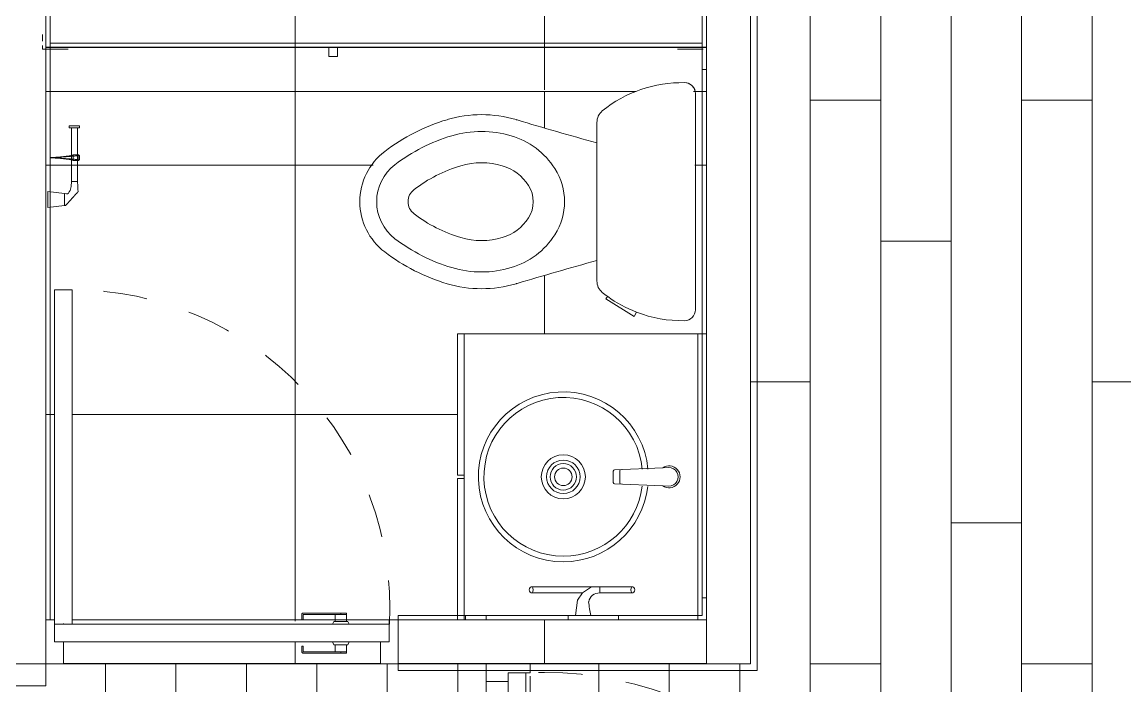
# Model space of a CAD drawing. Header units: metres. Extents: x 3856 to 4207, y -1118 to -691.
# Drawn here: x 3991.303 to 3993.807, y -986.877 to -985.369 of the extents above; entities that cross this region are included whole.
import ezdxf

# ---------------------------------------------------------------- set-up
doc = ezdxf.new("R2010")
doc.units = ezdxf.units.M
doc.linetypes.add('Derribado', pattern=[0.0048, 0.0032, -0.0016])
for name, color, linetype, lineweight in [('Casework', 7, 'Continuous', 9), ('Detail Items', 7, 'Continuous', 9), ('Doors', 7, 'Continuous', 9), ('Floors', 7, 'Continuous', 9), ('Furniture', 7, 'Continuous', 9), ('Generic Models', 7, 'Continuous', 9), ('Linea de proyección', 7, 'Derribado', 9), ('Panel', 7, 'Continuous', 9), ('Plumbing Fixtures', 7, 'Continuous', 9), ('Surface Pattern', 7, 'Continuous', 9), ('Walls', 7, 'Continuous', 9)]:
    doc.layers.add(name, color=color, linetype=linetype, lineweight=lineweight)
doc.layers.add('ROA-E00-URB-A101-MASTER_PLAN cambio estaciomientos_dwg', color=7, linetype='Continuous', lineweight=9, true_color=0x767676)

# ---------------------------------------------------------------- blocks, each defined once
blk = doc.blocks.new('Espejo Dilatado - Espejo Dilatado 0_80_1_20-5483453-IMPLANTACIÓN - KIT COMERCIAL')
at = {"layer": 'Furniture'}
for p, q in [((3992.8568, -985.4773), (3992.8468, -985.4773)), ((3992.8468, -985.4773), (3992.8468, -986.6773)), ((3992.8468, -986.6773), (3992.8468, -985.4773)), ((3992.8468, -985.4773), (3992.8568, -985.4773)), ((3992.8568, -986.6773), (3992.8568, -985.4773)), ((3992.8568, -985.4773), (3992.8568, -986.6773)), ((3992.8468, -986.6773), (3992.8568, -986.6773)), ((3992.8568, -986.6773), (3992.8468, -986.6773))]:
    blk.add_line(p, q, dxfattribs=at)
blk = doc.blocks.new('Toilet-Pressure_Lite_1_0-Kohler-Highline-3519-TR - SANITARIO ACUACER PLUS REDONDO BLANCO REF_ 320381001 CORONA O SIMILAR-5488958-IMPLANTACIÓN - KIT COMERCIAL')
at = {"layer": 'Plumbing Fixtures', "color": 254, "true_color": 0xd4d4d4}
for p, q in [((-0.2605, 0.1644), (-0.2208, 0.2286)), ((-0.2208, 0.2286), (-0.215, 0.225)), ((-0.1802, 0.2486), (-0.1335, 0.2486)), ((-0.1335, 0.2486), (0.1335, 0.2486)), ((0.1335, 0.2486), (0.1802, 0.2486)), ((-0.2511, 0.1586), (-0.2605, 0.1644)), ((0.2454, 0.0249), (-0.2454, 0.0249))]:
    blk.add_line(p, q, dxfattribs=at)
for centre, radius, start, end in [((0, 0.6428), 0.144, 37.4753, 142.5247), ((0.232, 0.4649), 0.4363, 142.5247, 163.4753), ((0, 0.6428), 0.1059, 37.4753, 142.5247), ((-0.232, 0.4649), 0.4363, 16.5247, 37.4753), ((0.232, 0.4649), 0.3982, 142.5247, 163.4753), ((-0.232, 0.4649), 0.3982, 16.5247, 37.4753), ((0, 0.6428), 0.0347, 37.4753, 142.5247), ((0.232, 0.4649), 0.327, 142.5247, 163.4753), ((-0.232, 0.4649), 0.327, 16.5247, 37.4753), ((0.0777, 0.5107), 0.2754, 163.4753, 196.5247), ((0.0777, 0.5107), 0.2373, 163.4753, 196.5247), ((-0.0777, 0.5107), 0.2373, 343.4753, 16.5247), ((-0.0777, 0.5107), 0.2754, 343.4753, 16.5247), ((0.0777, 0.5107), 0.1661, 163.4753, 196.5247), ((-0.0777, 0.5107), 0.1661, 343.4753, 16.5247), ((0.0203, 0.4937), 0.1062, 196.5247, 237.4753), ((-0.0203, 0.4937), 0.1062, 302.5247, 343.4753), ((0.0203, 0.4937), 0.2155, 196.5247, 197.1681), ((-11.2241, -2.8397), 11.5125, 15.56063, 16.50017), ((0.0203, 0.4937), 0.1774, 196.5247, 237.4753), ((-0.0203, 0.4937), 0.1774, 302.5247, 343.4753), ((11.2241, -2.8397), 11.5125, 163.49983, 164.43937), ((-0.0203, 0.4937), 0.2155, 342.8319, 343.4753), ((0, 0.4619), 0.0685, 237.4753, 302.5247), ((0, 0.4619), 0.1397, 237.4753, 302.5247), ((0.0187, 0.0547), 0.2891, 141.0402, 143.9286), ((-0.1808, 0.216), 0.0326, 88.968, 141.0402), ((0.1808, 0.216), 0.0326, 38.9598, 91.032), ((-0.0187, 0.0547), 0.2891, 359.041, 38.9598), ((0.0187, 0.0547), 0.2891, 143.9286, 158.9434), ((0.0187, 0.0547), 0.2891, 158.9434, 180.959), ((-0.2454, 0.0499), 0.025, 180.0099, 270), ((0.2454, 0.0499), 0.025, 270, 359.9901)]:
    blk.add_arc(centre, radius, start, end, dxfattribs=at)
blk = doc.blocks.new('COUR-PUERTA-SIMPLE - P-04 90 cm x 2_10 cm-12032426-IMPLANTACIÓN - KIT COMERCIAL')
at = {"layer": 'Detail Items'}
for p, q in [((0.43, 0.9), (0.39, 0.9)), ((0.39, 0.9), (0.39, 0.04)), ((0.39, 0.9), (0.43, 0.9)), ((0.39, 0.04), (0.39, 0.9)), ((0.43, 0.04), (0.43, 0.9)), ((0.43, 0.9), (0.43, 0.04)), ((0.39, 0.04), (0.43, 0.04)), ((0.43, 0.04), (0.39, 0.04)), ((0.41, 0.04), (0.41, 0.0415))]:
    blk.add_line(p, q, dxfattribs=at)
at = {"layer": 'Doors'}
for p, q in [((-0.3327, 0.0654), (-0.3327, 0.0622)), ((-0.32, 0.0654), (-0.3327, 0.0654)), ((-0.3327, 0.0622), (-0.32, 0.0622)), ((-0.3327, 0.0622), (-0.3327, 0.0464)), ((-0.3073, 0.0622), (-0.3327, 0.0622)), ((-0.3073, 0.0622), (-0.3327, 0.0622)), ((-0.32, 0.0654), (-0.2342, 0.0654)), ((-0.2342, 0.0654), (-0.32, 0.0654)), ((-0.32, 0.0654), (-0.32, 0.0622)), ((-0.32, 0.0622), (-0.32, 0.0654)), ((-0.32, 0.0622), (-0.2342, 0.0622)), ((-0.2342, 0.0622), (-0.32, 0.0622)), ((-0.3073, 0.0464), (-0.3073, 0.0622)), ((-0.2342, 0.0622), (-0.2342, 0.0499)), ((-0.2342, 0.0499), (-0.2342, 0.0622)), ((-0.2311, 0.0499), (-0.2311, 0.0623)), ((-0.2311, 0.0623), (-0.2311, 0.0499)), ((-0.43, 0.05), (-0.45, 0.05)), ((-0.45, 0.05), (-0.45, -0.05)), ((-0.43, 0), (-0.43, 0.05)), ((-0.3357, 0.0464), (-0.339, 0.04)), ((-0.3043, 0.0464), (-0.3357, 0.0464)), ((-0.3043, 0.0464), (-0.3357, 0.0464)), ((-0.3327, 0.0464), (-0.3073, 0.0464)), ((-0.3327, 0.0464), (-0.3073, 0.0464)), ((-0.3009, 0.04), (-0.3043, 0.0464)), ((-0.2342, 0.0499), (-0.2311, 0.0499)), ((-0.2311, 0.0499), (-0.2342, 0.0499)), ((0.45, 0.05), (0.43, 0.05)), ((0.43, 0.04), (0.43, 0)), ((0.45, -0.05), (0.45, 0.05)), ((-0.339, 0), (-0.3357, -0.0064)), ((-0.3043, -0.0064), (-0.3009, 0)), ((0.43, 0), (0.41, 0)), ((0.41, 0), (0.41, -0.05)), ((-0.41, 0), (-0.43, 0)), ((-0.41, -0.05), (-0.41, 0)), ((-0.3357, -0.0064), (-0.3043, -0.0064)), ((-0.3357, -0.0064), (-0.3043, -0.0064)), ((-0.3327, -0.0064), (-0.3327, -0.0222)), ((-0.3073, -0.0064), (-0.3327, -0.0064)), ((-0.3073, -0.0064), (-0.3327, -0.0064)), ((-0.3327, -0.0222), (-0.3327, -0.0254)), ((-0.32, -0.0222), (-0.3327, -0.0222)), ((-0.3327, -0.0222), (-0.3073, -0.0222)), ((-0.3327, -0.0222), (-0.3073, -0.0222)), ((-0.32, -0.0222), (-0.2342, -0.0222)), ((-0.2342, -0.0222), (-0.32, -0.0222)), ((-0.32, -0.0254), (-0.32, -0.0222)), ((-0.32, -0.0222), (-0.32, -0.0254)), ((-0.3073, -0.0222), (-0.3073, -0.0064)), ((-0.2342, -0.0222), (-0.2342, -0.0099)), ((-0.2342, -0.0099), (-0.2342, -0.0222)), ((-0.2342, -0.0099), (-0.2311, -0.0099)), ((-0.2311, -0.0099), (-0.2342, -0.0099)), ((-0.2311, -0.0099), (-0.2311, -0.0223)), ((-0.2311, -0.0223), (-0.2311, -0.0099)), ((-0.45, -0.05), (-0.41, -0.05)), ((-0.3327, -0.0254), (-0.32, -0.0254)), ((-0.32, -0.0254), (-0.2342, -0.0254)), ((-0.2342, -0.0254), (-0.32, -0.0254)), ((0.41, -0.05), (0.45, -0.05))]:
    blk.add_line(p, q, dxfattribs=at)
at = {"layer": 'Doors', "flags": 128}
for points in [[(-0.2342, 0.0654), (-0.2335, 0.0653), (-0.2329, 0.0651), (-0.2323, 0.0647), (-0.2318, 0.0642), (-0.2314, 0.0636), (-0.2312, 0.063), (-0.2311, 0.0623)], [(-0.2311, 0.0623), (-0.2312, 0.063), (-0.2314, 0.0636), (-0.2318, 0.0642), (-0.2323, 0.0647), (-0.2329, 0.0651), (-0.2335, 0.0653), (-0.2342, 0.0654)], [(-0.2342, -0.0254), (-0.2335, -0.0253), (-0.2329, -0.0251), (-0.2323, -0.0247), (-0.2318, -0.0242), (-0.2314, -0.0236), (-0.2312, -0.023), (-0.2311, -0.0223)], [(-0.2311, -0.0223), (-0.2312, -0.023), (-0.2314, -0.0236), (-0.2318, -0.0242), (-0.2323, -0.0247), (-0.2329, -0.0251), (-0.2335, -0.0253), (-0.2342, -0.0254)]]:
    blk.add_lwpolyline(points, dxfattribs=at)
at = {"layer": 'Linea de proyección'}
blk.add_arc((0.39, 0.0791), 0.8209, 90, 182.7279, dxfattribs=at)
at = {"layer": 'Panel'}
for p, q in [((0.39, 0.04), (-0.43, 0.04)), ((-0.43, 0.04), (-0.43, 0)), ((0.43, 0), (0.43, 0.04)), ((-0.43, 0), (0.43, 0))]:
    blk.add_line(p, q, dxfattribs=at)
blk = doc.blocks.new('COUR-PUERTA-SIMPLE - P-05 _ 80 cm x 210 cm-12032425-IMPLANTACIÓN - KIT COMERCIAL')
at = {"layer": 'Detail Items'}
for p, q in [((0.34, -0.04), (0.38, -0.04)), ((0.34, -0.8), (0.34, -0.04)), ((0.34, -0.04), (0.34, -0.8)), ((0.38, -0.04), (0.34, -0.04)), ((0.36, -0.04), (0.36, -0.0415)), ((0.38, -0.04), (0.38, -0.8)), ((0.38, -0.8), (0.38, -0.04)), ((0.38, -0.8), (0.34, -0.8)), ((0.34, -0.8), (0.38, -0.8))]:
    blk.add_line(p, q, dxfattribs=at)
at = {"layer": 'Doors'}
for p, q in [((-0.4, 0.05), (-0.36, 0.05)), ((-0.4, -0.05), (-0.4, 0.05)), ((-0.36, 0.05), (-0.36, 0)), ((-0.2827, 0.0254), (-0.2827, 0.0222)), ((-0.27, 0.0254), (-0.2827, 0.0254)), ((-0.27, 0.0254), (-0.1842, 0.0254)), ((-0.1842, 0.0254), (-0.27, 0.0254)), ((-0.27, 0.0254), (-0.27, 0.0222)), ((-0.27, 0.0222), (-0.27, 0.0254)), ((0.36, 0.05), (0.4, 0.05)), ((0.36, 0), (0.36, 0.05)), ((0.4, 0.05), (0.4, -0.05)), ((-0.38, 0), (-0.38, -0.05)), ((-0.36, 0), (-0.38, 0)), ((-0.2857, 0.0063), (-0.2891, 0)), ((-0.2543, 0.0063), (-0.2857, 0.0063)), ((-0.2543, 0.0063), (-0.2857, 0.0063)), ((-0.2827, 0.0222), (-0.27, 0.0222)), ((-0.2827, 0.0222), (-0.2827, 0.0063)), ((-0.2573, 0.0222), (-0.2827, 0.0222)), ((-0.2573, 0.0222), (-0.2827, 0.0222)), ((-0.2827, 0.0063), (-0.2573, 0.0063)), ((-0.2827, 0.0063), (-0.2573, 0.0063)), ((-0.27, 0.0222), (-0.1842, 0.0222)), ((-0.1842, 0.0222), (-0.27, 0.0222)), ((-0.2573, 0.0063), (-0.2573, 0.0222)), ((-0.251, 0), (-0.2543, 0.0063)), ((-0.1842, 0.0222), (-0.1842, 0.0099)), ((-0.1842, 0.0099), (-0.1842, 0.0222)), ((-0.1842, 0.0099), (-0.1811, 0.0099)), ((-0.1811, 0.0099), (-0.1842, 0.0099)), ((-0.1811, 0.0099), (-0.1811, 0.0223)), ((-0.1811, 0.0223), (-0.1811, 0.0099)), ((0.38, 0), (0.36, 0)), ((0.38, -0.04), (0.38, 0)), ((-0.38, -0.05), (-0.4, -0.05)), ((-0.2891, -0.04), (-0.2857, -0.0464)), ((-0.2857, -0.0464), (-0.2543, -0.0464)), ((-0.2857, -0.0464), (-0.2543, -0.0464)), ((-0.2827, -0.0464), (-0.2827, -0.0622)), ((-0.2573, -0.0464), (-0.2827, -0.0464)), ((-0.2573, -0.0464), (-0.2827, -0.0464)), ((-0.2573, -0.0622), (-0.2573, -0.0464)), ((-0.2543, -0.0464), (-0.251, -0.04)), ((-0.1842, -0.0622), (-0.1842, -0.0499)), ((-0.1842, -0.0499), (-0.1842, -0.0622)), ((-0.1842, -0.0499), (-0.1811, -0.0499)), ((-0.1811, -0.0499), (-0.1842, -0.0499)), ((-0.1811, -0.0499), (-0.1811, -0.0623)), ((-0.1811, -0.0623), (-0.1811, -0.0499)), ((0.4, -0.05), (0.38, -0.05)), ((-0.2827, -0.0622), (-0.2827, -0.0654)), ((-0.27, -0.0622), (-0.2827, -0.0622)), ((-0.2827, -0.0622), (-0.2573, -0.0622)), ((-0.2827, -0.0622), (-0.2573, -0.0622)), ((-0.2827, -0.0654), (-0.27, -0.0654)), ((-0.27, -0.0622), (-0.1842, -0.0622)), ((-0.1842, -0.0622), (-0.27, -0.0622)), ((-0.27, -0.0654), (-0.27, -0.0622)), ((-0.27, -0.0622), (-0.27, -0.0654)), ((-0.27, -0.0654), (-0.1842, -0.0654)), ((-0.1842, -0.0654), (-0.27, -0.0654))]:
    blk.add_line(p, q, dxfattribs=at)
at = {"layer": 'Doors', "flags": 128}
for points in [[(-0.1842, 0.0254), (-0.1835, 0.0253), (-0.1829, 0.0251), (-0.1823, 0.0247), (-0.1818, 0.0242), (-0.1814, 0.0236), (-0.1812, 0.023), (-0.1811, 0.0223)], [(-0.1811, 0.0223), (-0.1812, 0.023), (-0.1814, 0.0236), (-0.1818, 0.0242), (-0.1823, 0.0247), (-0.1829, 0.0251), (-0.1835, 0.0253), (-0.1842, 0.0254)], [(-0.1842, -0.0654), (-0.1835, -0.0653), (-0.1829, -0.0651), (-0.1823, -0.0647), (-0.1818, -0.0642), (-0.1814, -0.0636), (-0.1812, -0.063), (-0.1811, -0.0623)], [(-0.1811, -0.0623), (-0.1812, -0.063), (-0.1814, -0.0636), (-0.1818, -0.0642), (-0.1823, -0.0647), (-0.1829, -0.0651), (-0.1835, -0.0653), (-0.1842, -0.0654)]]:
    blk.add_lwpolyline(points, dxfattribs=at)
at = {"layer": 'Linea de proyección'}
blk.add_arc((0.34, -0.0789), 0.7211, 176.9037, 270, dxfattribs=at)
at = {"layer": 'Panel'}
for p, q in [((-0.38, -0.04), (-0.38, 0)), ((-0.38, 0), (0.38, 0)), ((0.38, 0), (0.38, -0.04)), ((0.34, -0.04), (-0.38, -0.04))]:
    blk.add_line(p, q, dxfattribs=at)
blk = doc.blocks.new('Lavm_Vessel_ManantialDuo_34_5x34_5x13_5_Corona - Lavm_Vessel_ManantialDuo_34_5x34_5x13_5_Corona-V226-IMPLANTACIÓN - KIT COMERCIAL')
at = {"layer": 'Detail Items', "color": 253, "true_color": 0xaaaaaa}
for radius in [0.05, 0.03, 0.02]:
    blk.add_circle((0, 0), radius, dxfattribs=at)
for radius, start, end in [(0.193, 95.2333, 360), (0.1802, 95.4936, 360), (0.1802, 360, 83.2774), (0.193, 360, 83.533)]:
    blk.add_arc((0, 0), radius, start, end, dxfattribs=at)
blk = doc.blocks.new('NN1020001_Lvm Monocontrol Inna Alta _1_ - Mate Black-9989823-IMPLANTACIÓN - KIT COMERCIAL')
at = {"layer": 'Detail Items', "color": 253, "true_color": 0xaaaaaa}
for p, q in [((-0.0204, -0.0144), (-0.021, -0.0008)), ((-0.0204, -0.0144), (-0.0161, -0.1236)), ((0.0161, -0.1236), (0.0204, -0.0144)), ((0.0204, -0.0144), (0.021, -0.0008)), ((-0.0137, -0.1114), (0.0137, -0.1114)), ((-0.0131, -0.1265), (0.0131, -0.1265))]:
    blk.add_line(p, q, dxfattribs=at)
for centre, radius, start, end in [((0, 0), 0.025, 324.8692, 215.1308), ((0, 0), 0.021, 357.7291, 182.2709), ((-0.0137, -0.1084), 0.003, 182.2709, 270), ((-0.0131, -0.1235), 0.003, 182.2709, 270), ((0.0131, -0.1235), 0.003, 270, 357.7291), ((0.0137, -0.1084), 0.003, 270, 357.7291)]:
    blk.add_arc(centre, radius, start, end, dxfattribs=at)
blk = doc.blocks.new('KR6155551-Portarollos-Koral-mate-black - Mate black-10610215-IMPLANTACIÓN - KIT COMERCIAL')
at = {"layer": 'Furniture'}
for p, q in [((-0.0375, 0.0719), (-0.0421, 0.0719)), ((-0.0421, 0.0719), (-0.0421, 0.0601)), ((-0.0421, 0.0601), (-0.0421, 0.0484)), ((-0.0375, 0.0601), (-0.0375, 0.0719)), ((0.0844, 0.0668), (-0.0375, 0.0668)), ((-0.0375, 0.0668), (-0.0375, 0.0534)), ((-0.0375, 0.0668), (-0.0375, 0.0534)), ((-0.0375, 0.0484), (-0.0375, 0.0601)), ((-0.0375, 0.0534), (0.0844, 0.0534)), ((0.0844, 0.0534), (0.0844, 0.0668)), ((0.0844, 0.0534), (0.0844, 0.0668)), ((-0.0421, 0.0484), (-0.0375, 0.0484)), ((0.1115, 0.0379), (0.107, 0.0001)), ((0.1385, 0.0379), (0.1115, 0.0379)), ((0.1385, 0.0379), (0.1115, 0.0379)), ((0.143, 0.0001), (0.1385, 0.0379)), ((0.107, 0.0001), (0.143, 0.0001)), ((0.107, 0.0001), (0.143, 0.0001))]:
    blk.add_line(p, q, dxfattribs=at)
at = {"layer": 'Furniture', "flags": 128}
for points in [[(0.0844, 0.0668), (0.0951, 0.0676), (0.1019, 0.0682), (0.1073, 0.0684)], [(0.1073, 0.0684), (0.1019, 0.0682), (0.0951, 0.0676), (0.0844, 0.0668)], [(0.0844, 0.0668), (0.0844, 0.0666), (0.0844, 0.0659), (0.0844, 0.0649), (0.0844, 0.0635), (0.0844, 0.0619), (0.0844, 0.0601), (0.0844, 0.0584), (0.0844, 0.0568), (0.0844, 0.0554), (0.0844, 0.0543), (0.0844, 0.0537), (0.0844, 0.0534)], [(0.0844, 0.0534), (0.0844, 0.0537), (0.0844, 0.0543), (0.0844, 0.0554), (0.0844, 0.0568), (0.0844, 0.0584), (0.0844, 0.0601), (0.0844, 0.0619), (0.0844, 0.0635), (0.0844, 0.0649), (0.0844, 0.0659), (0.0844, 0.0666), (0.0844, 0.0668)], [(0.1116, 0.0379), (0.112, 0.0425), (0.1118, 0.0444), (0.1105, 0.0465), (0.1075, 0.0486), (0.1048, 0.0503), (0.1017, 0.0515), (0.0955, 0.0525), (0.0844, 0.0534)], [(0.0844, 0.0534), (0.0955, 0.0525), (0.1017, 0.0515), (0.1048, 0.0503), (0.1075, 0.0486), (0.1105, 0.0465), (0.1118, 0.0444), (0.112, 0.0425), (0.1116, 0.0379)], [(0.1116, 0.0379), (0.112, 0.0379), (0.1134, 0.0379), (0.1155, 0.0379), (0.1183, 0.0379), (0.1216, 0.0379), (0.1251, 0.0379), (0.1286, 0.0379), (0.1318, 0.0379), (0.1346, 0.0379), (0.1367, 0.0379), (0.1381, 0.0379), (0.1386, 0.0379)], [(0.1386, 0.0379), (0.1381, 0.0379), (0.1367, 0.0379), (0.1346, 0.0379), (0.1318, 0.0379), (0.1286, 0.0379), (0.1251, 0.0379), (0.1216, 0.0379), (0.1183, 0.0379), (0.1155, 0.0379), (0.1134, 0.0379), (0.112, 0.0379), (0.1116, 0.0379)], [(0.1384, 0.0405), (0.1385, 0.0392), (0.1386, 0.0379)], [(0.1386, 0.0379), (0.1385, 0.0392), (0.1384, 0.0405)]]:
    blk.add_lwpolyline(points, dxfattribs=at)
at = {"layer": 'Furniture'}
for points, knots in [([(0.1073, 0.0684), (0.1074, 0.0683), (0.1076, 0.0682), (0.108, 0.0678), (0.1084, 0.0675), (0.1087, 0.0672), (0.1089, 0.067), (0.1091, 0.0668), (0.1094, 0.0665), (0.11, 0.066), (0.1107, 0.0654), (0.1115, 0.0646), (0.1121, 0.0641), (0.1124, 0.0638), (0.1126, 0.0636), (0.1129, 0.0634), (0.1132, 0.0631), (0.1138, 0.0626), (0.1147, 0.0618), (0.1155, 0.061), (0.1162, 0.0604), (0.1168, 0.0599), (0.1173, 0.0594), (0.118, 0.0588), (0.1193, 0.0577), (0.1211, 0.056), (0.1227, 0.0546), (0.1239, 0.0535), (0.1245, 0.0529), (0.1252, 0.0523), (0.1261, 0.0515), (0.1273, 0.0505), (0.1282, 0.0496), (0.129, 0.0489), (0.1295, 0.0484), (0.1301, 0.0479), (0.1308, 0.0473), (0.1317, 0.0464), (0.1326, 0.0456), (0.1333, 0.045), (0.1338, 0.0446), (0.1343, 0.0441), (0.1349, 0.0436), (0.1356, 0.0429), (0.1364, 0.0422), (0.137, 0.0417), (0.1373, 0.0414), (0.1376, 0.0411), (0.1381, 0.0407), (0.1383, 0.0405), (0.1384, 0.0405)], [-1, -1, -1, -1, -0.972222, -0.944444, -0.916667, -0.902778, -0.895833, -0.888889, -0.875, -0.861111, -0.833333, -0.805556, -0.791667, -0.784722, -0.777778, -0.770833, -0.763889, -0.75, -0.722222, -0.694444, -0.680556, -0.666667, -0.652778, -0.638889, -0.611111, -0.555556, -0.5, -0.472222, -0.458333, -0.444444, -0.416667, -0.388889, -0.361111, -0.347222, -0.333333, -0.319444, -0.305556, -0.277778, -0.25, -0.236111, -0.222222, -0.208333, -0.194444, -0.166667, -0.138889, -0.111111, -0.097222, -0.083333, -0.055556, 0, 0, 0, 0]), ([(0.1384, 0.0405), (0.1383, 0.0405), (0.1381, 0.0407), (0.1376, 0.0411), (0.1373, 0.0414), (0.137, 0.0417), (0.1364, 0.0422), (0.1356, 0.0429), (0.1349, 0.0436), (0.1343, 0.0441), (0.1338, 0.0446), (0.1333, 0.045), (0.1326, 0.0456), (0.1317, 0.0464), (0.1308, 0.0473), (0.1301, 0.0479), (0.1295, 0.0484), (0.129, 0.0489), (0.1282, 0.0496), (0.1273, 0.0505), (0.1263, 0.0513), (0.1256, 0.052), (0.1251, 0.0524), (0.1245, 0.0529), (0.1239, 0.0535), (0.1227, 0.0546), (0.1211, 0.056), (0.1193, 0.0577), (0.118, 0.0588), (0.1173, 0.0594), (0.1168, 0.0599), (0.1162, 0.0604), (0.1155, 0.061), (0.1147, 0.0618), (0.1138, 0.0626), (0.1132, 0.0631), (0.1129, 0.0634), (0.1126, 0.0636), (0.1124, 0.0638), (0.1121, 0.0641), (0.1115, 0.0646), (0.1107, 0.0654), (0.11, 0.066), (0.1094, 0.0665), (0.1091, 0.0668), (0.1089, 0.067), (0.1087, 0.0672), (0.1084, 0.0675), (0.108, 0.0678), (0.1076, 0.0682), (0.1074, 0.0683), (0.1073, 0.0684)], [-1, -1, -1, -1, -0.944444, -0.916667, -0.902778, -0.888889, -0.861111, -0.833333, -0.805556, -0.791667, -0.777778, -0.763889, -0.75, -0.722222, -0.694444, -0.680556, -0.666667, -0.652778, -0.638889, -0.611111, -0.583333, -0.569444, -0.555556, -0.541667, -0.527778, -0.5, -0.444444, -0.388889, -0.361111, -0.347222, -0.333333, -0.319444, -0.305556, -0.277778, -0.25, -0.236111, -0.229167, -0.222222, -0.215278, -0.208333, -0.194444, -0.166667, -0.138889, -0.125, -0.111111, -0.104167, -0.097222, -0.083333, -0.055556, -0.027778, 0, 0, 0, 0])]:
    blk.add_open_spline(points, degree=3, knots=knots, dxfattribs=at)
blk = doc.blocks.new('Toallero_Argolla_Koral_KR6030001_Corona - Toallero Argolla Koral-11037229-IMPLANTACIÓN - KIT COMERCIAL')
at = {"layer": 'Detail Items'}
for p, q in [((0.2378, 0.0703), (0.0122, 0.0703)), ((0.0122, 0.0563), (0.1264, 0.0563)), ((0.1264, 0.0563), (0.1149, 0.0399)), ((0.1264, 0.0563), (0.1464, 0.0703)), ((0.1651, 0.0563), (0.1651, 0.0703)), ((0.1651, 0.0563), (0.2378, 0.0563)), ((0.1149, 0.0399), (0.11, 0.005)), ((0.11, 0.005), (0.145, 0.005))]:
    blk.add_line(p, q, dxfattribs=at)
for centre, radius, start, end in [((0.0122, 0.0633), 0.00701, 90, 270), ((-0.0004, 0.0633), 0.0144, 330.9606, 29.0394), ((0.1637, 0.0325), 0.0238, 86.6105, 171.3895), ((0.2504, 0.0633), 0.0144, 150.9606, 209.0394), ((0.2378, 0.0633), 0.00701, 270, 90), ((0.4391, 0.0675), 0.3007, 186.0029, 191.9971)]:
    blk.add_arc(centre, radius, start, end, dxfattribs=at)
blk = doc.blocks.new('KR6125551-Percha-Koral-mate-black - Mate black-10354673-IMPLANTACIÓN - KIT COMERCIAL')
at = {"layer": 'Generic Models'}
for p, q in [((0.1185, 0.0687), (0.1185, 0.0587)), ((0.13, 0.0702), (0.12, 0.0702)), ((0.12, 0.0572), (0.13, 0.0572)), ((0.1207, 0.0714), (0.1293, 0.0714)), ((0.1315, 0.0587), (0.1315, 0.0687))]:
    blk.add_line(p, q, dxfattribs=at)
at = {"layer": 'Generic Models', "flags": 128}
for points in [[(0.12, 0.0702), (0.1196, 0.0702), (0.1193, 0.07), (0.1189, 0.0698), (0.1187, 0.0695), (0.1186, 0.0691), (0.1185, 0.0687)], [(0.1185, 0.0587), (0.1186, 0.0584), (0.1187, 0.058), (0.1189, 0.0577), (0.1192, 0.0574), (0.1196, 0.0573), (0.12, 0.0572)], [(0.1207, 0.0714), (0.1201, 0.0712), (0.1196, 0.0709), (0.1188, 0.0697), (0.1187, 0.0694)], [(0.1187, 0.0581), (0.1199, 0.0544), (0.1201, 0.0537), (0.1203, 0.0531), (0.1204, 0.0524), (0.121, 0.0498), (0.1215, 0.0454), (0.1226, 0.0361), (0.1239, 0.0207), (0.1248, 0.0084), (0.125, 0.005)], [(0.1313, 0.058), (0.1301, 0.0544), (0.1299, 0.0537), (0.1297, 0.053), (0.1296, 0.0524), (0.129, 0.0498), (0.1285, 0.0454), (0.1274, 0.036), (0.1261, 0.0207), (0.1252, 0.0084), (0.125, 0.005)], [(0.1293, 0.0714), (0.1299, 0.0712), (0.1304, 0.0709), (0.1312, 0.0697), (0.1313, 0.0694)], [(0.1315, 0.0687), (0.1314, 0.0691), (0.1313, 0.0695), (0.1311, 0.0698), (0.1307, 0.07), (0.1304, 0.0702), (0.13, 0.0702)], [(0.13, 0.0572), (0.1304, 0.0573), (0.1308, 0.0574), (0.1311, 0.0577), (0.1313, 0.058), (0.1314, 0.0583), (0.1315, 0.0587)], [(0.125, 0.005), (0.1203, 0.005), (0.116, 0.005), (0.1123, 0.005), (0.1094, 0.005), (0.1076, 0.005), (0.107, 0.005), (0.1076, 0.005), (0.1094, 0.005), (0.1123, 0.005), (0.116, 0.005), (0.1203, 0.005), (0.125, 0.005)], [(0.125, 0.005), (0.1297, 0.005), (0.134, 0.005), (0.1377, 0.005), (0.1406, 0.005), (0.1424, 0.005), (0.143, 0.005), (0.1424, 0.005), (0.1406, 0.005), (0.1377, 0.005), (0.134, 0.005), (0.1297, 0.005), (0.125, 0.005)]]:
    blk.add_lwpolyline(points, dxfattribs=at)
at = {"layer": 'Generic Models'}
for points, knots in [([(0.125, 0.005), (0.1248, 0.0072), (0.1246, 0.0114), (0.1243, 0.0177), (0.1239, 0.0242), (0.1236, 0.0299), (0.1233, 0.035), (0.123, 0.0384), (0.1228, 0.0416), (0.1224, 0.0458), (0.122, 0.0511), (0.1215, 0.0573), (0.1211, 0.0621), (0.1208, 0.0655), (0.1205, 0.0675), (0.1203, 0.0689), (0.12, 0.0696), (0.1198, 0.07), (0.1195, 0.0701), (0.1193, 0.07), (0.119, 0.0697), (0.1188, 0.0692), (0.1186, 0.0689), (0.1185, 0.0687)], [0, 0, 0, 0, 0.076923, 0.115385, 0.153846, 0.230769, 0.269231, 0.307692, 0.346154, 0.384615, 0.461538, 0.538462, 0.615385, 0.653846, 0.692308, 0.730769, 0.769231, 0.807692, 0.846154, 0.884615, 0.923077, 0.961538, 1, 1, 1, 1]), ([(0.1185, 0.0587), (0.1186, 0.0586), (0.1187, 0.0583), (0.1189, 0.058), (0.119, 0.0577), (0.1191, 0.0574), (0.1193, 0.0569), (0.1195, 0.0563), (0.1198, 0.0553), (0.12, 0.0542), (0.1203, 0.0532), (0.1205, 0.0523), (0.1208, 0.0513), (0.121, 0.0498), (0.1213, 0.0479), (0.1215, 0.0457), (0.1218, 0.0434), (0.1221, 0.0405), (0.1224, 0.0375), (0.1228, 0.0342), (0.1231, 0.0306), (0.1234, 0.027), (0.1238, 0.0231), (0.124, 0.02), (0.1243, 0.0164), (0.1245, 0.0124), (0.1248, 0.0085), (0.1249, 0.0061), (0.125, 0.005)], [0, 0, 0, 0, 0.038462, 0.057692, 0.076923, 0.096154, 0.115385, 0.153846, 0.192308, 0.230769, 0.269231, 0.307692, 0.346154, 0.384615, 0.423077, 0.461538, 0.5, 0.538462, 0.615385, 0.653846, 0.692308, 0.769231, 0.807692, 0.846154, 0.884615, 0.923077, 0.961538, 1, 1, 1, 1]), ([(0.125, 0.005), (0.1252, 0.0072), (0.1254, 0.0114), (0.1258, 0.0177), (0.1261, 0.0242), (0.1265, 0.0313), (0.1269, 0.0374), (0.1273, 0.0416), (0.1276, 0.0458), (0.128, 0.0511), (0.1284, 0.0563), (0.1288, 0.0602), (0.129, 0.063), (0.1293, 0.0655), (0.1295, 0.0675), (0.1297, 0.0687), (0.1299, 0.0693), (0.13, 0.0697), (0.1303, 0.07), (0.1305, 0.0701), (0.1308, 0.07), (0.131, 0.0697), (0.1313, 0.0692), (0.1314, 0.0689), (0.1315, 0.0687)], [0, 0, 0, 0, 0.076923, 0.115385, 0.153846, 0.230769, 0.307692, 0.346154, 0.384615, 0.461538, 0.538462, 0.576923, 0.615385, 0.653846, 0.692308, 0.730769, 0.75, 0.769231, 0.807692, 0.846154, 0.884615, 0.923077, 0.961538, 1, 1, 1, 1]), ([(0.125, 0.005), (0.1251, 0.0061), (0.1253, 0.0085), (0.1255, 0.0124), (0.1258, 0.0164), (0.126, 0.02), (0.1263, 0.0231), (0.1266, 0.027), (0.1269, 0.0306), (0.1273, 0.0342), (0.1275, 0.0367), (0.1278, 0.039), (0.128, 0.0412), (0.1283, 0.0434), (0.1285, 0.0457), (0.1288, 0.0479), (0.129, 0.0498), (0.1293, 0.0513), (0.1295, 0.0523), (0.1298, 0.0532), (0.13, 0.0542), (0.1303, 0.0553), (0.1305, 0.0562), (0.1307, 0.0569), (0.1309, 0.0574), (0.131, 0.0577), (0.1311, 0.058), (0.1313, 0.0583), (0.1314, 0.0586), (0.1315, 0.0587)], [0, 0, 0, 0, 0.038462, 0.076923, 0.115385, 0.153846, 0.192308, 0.230769, 0.307692, 0.346154, 0.384615, 0.423077, 0.461538, 0.5, 0.538462, 0.576923, 0.615385, 0.653846, 0.692308, 0.730769, 0.769231, 0.807692, 0.846154, 0.884615, 0.903846, 0.923077, 0.942308, 0.961538, 1, 1, 1, 1])]:
    blk.add_open_spline(points, degree=3, knots=knots, dxfattribs=at)
blk = doc.blocks.new('EDIFICIO TIPO A_rvt-3-IMPLANTACIÓN - KIT COMERCIAL')
at = {"layer": 'Surface Pattern', "true_color": 0x808080}
h = blk.add_hatch(dxfattribs=at)
h.set_pattern_fill('FP_72', color=8, style=0, pattern_type=2)
h.set_pattern_definition([(90, (1951.012, -977.227), (-0.16, 1e-17), []), (180, (1951.012, -977.227), (-0.32, -0.32), [0.16, -1.12]), (180, (1950.852, -976.587), (-0.32, -0.32), [0.16, -1.12])])
h.paths.add_polyline_path([(3988.4483, -996.0273), (3991.2568, -996.0273), (3991.2568, -993.5423), (3991.1218, -993.5423), (3991.1218, -991.7423), (3991.2568, -991.7423), (3991.2568, -991.6273), (3993.7318, -991.6273), (3993.7318, -991.6073), (3992.7818, -991.6073), (3992.7818, -991.5673), (3993.7318, -991.5673), (3993.7318, -990.3273), (3992.4568, -990.3273), (3992.4568, -990.6273), (3992.3568, -990.6273), (3992.3568, -987.6873), (3992.4068, -987.6873), (3992.4068, -986.8673), (3992.3568, -986.8673), (3992.3568, -986.8273), (3991.3568, -986.8273), (3991.3568, -986.9173), (3991.3068, -986.9173), (3991.3068, -987.6373), (3991.3568, -987.6373), (3991.3568, -989.0273), (3991.2568, -989.0273), (3991.2568, -987.8273), (3987.7568, -987.8273), (3987.7568, -996.0273), (3987.8434, -996.0273)])
h.paths.add_polyline_path([(3989.3434, -995.9513), (3987.8434, -995.9513), (3987.8434, -993.6366), (3988.6434, -993.6366), (3988.6434, -995.1513), (3989.3434, -995.1513), (3989.3434, -995.2608)])
h.paths.add_polyline_path([(3989.3434, -994.6273), (3989.2881, -994.6273), (3989.2881, -994.1273), (3989.8881, -994.1273), (3989.8881, -994.6273)])
h.paths.add_polyline_path([(3989.2835, -992.0273), (3988.4068, -992.0273), (3988.4068, -991.3273), (3990.0068, -991.3273), (3990.0068, -992.0273)])
h.paths.add_polyline_path([(3993.0568, -990.2273), (3994.1576, -990.2173), (3994.1576, -987.8273), (3993.0568, -987.8273), (3993.0568, -990.1143), (3994.1568, -990.1143), (3994.1568, -990.1293), (3993.0568, -990.1293), (3993.0568, -990.2173)])
h.paths.add_polyline_path([(3987.7568, -987.7273), (3991.2568, -987.7273), (3991.2568, -987.6573), (3990.5068, -987.6573), (3990.5068, -987.6173), (3991.2668, -987.6116), (3991.2568, -986.8273), (3990.6568, -986.8273), (3990.6495, -986.7298), (3990.6318, -986.7273), (3990.6403, -986.7148), (3990.6568, -986.7148), (3990.6568, -984.5273), (3987.7568, -984.5273), (3987.7568, -986.855)])
h.paths.add_polyline_path([(3996.3068, -987.7273), (3996.3068, -984.5273), (3992.9568, -984.5273), (3992.9568, -986.8273), (3992.4568, -986.8273), (3992.4468, -987.6673), (3993.3068, -987.6673), (3993.3068, -987.7073), (3992.4568, -987.7073), (3992.4568, -987.7273), (3996.1862, -987.7273)])
h.paths.add_polyline_path([(3995.9507, -987.295), (3995.7862, -987.295), (3995.7862, -986.895), (3996.1862, -986.895), (3996.1862, -987.295)])
h.paths.add_polyline_path([(3994.2862, -986.795), (3994.2862, -985.195), (3996.1862, -985.195), (3996.1862, -986.795), (3994.6173, -986.795)])
h.paths.add_polyline_path([(3989.2835, -986.5273), (3988.3981, -986.5273), (3988.3981, -984.6273), (3989.7981, -984.6273), (3989.7981, -986.5273)])
h.paths.add_polyline_path([(3996.1862, -985.095), (3995.7862, -985.095), (3995.7862, -984.695), (3996.1862, -984.695), (3996.1862, -984.7068)])
h.paths.add_polyline_path([(3990.2878, -985.0273), (3989.8878, -985.0273), (3989.8885, -984.6273), (3990.2878, -984.6273)])
h.paths.add_polyline_path([(3988.2878, -985.0273), (3987.8878, -985.0273), (3987.8886, -984.6273), (3988.2878, -984.6273), (3988.2878, -984.9302)])
h = blk.add_hatch(dxfattribs=at)
h.set_pattern_fill('FP_76', color=8, style=0, pattern_type=2)
h.set_pattern_definition([(0, (3991.923, -985.427), (0, 0.566), []), (90, (3991.923, -985.427), (-0.566, 3e-17), [])])
h.paths.add_polyline_path([(3992.8568, -985.4273), (3992.8568, -984.5273), (3991.3568, -984.5273), (3991.3568, -985.4273), (3991.9504, -985.4273)])
h.paths.add_polyline_path([(3992.5985, -985.1003), (3992.4722, -985.0903), (3992.4818, -984.8903), (3992.6137, -984.8903), (3992.6055, -985.0988), (3992.5995, -985.0988)])
h = blk.add_hatch(dxfattribs=at)
h.set_pattern_fill('FP_73', color=8, style=0, pattern_type=2)
h.set_pattern_definition([(90, (3990.791, -987.393), (-0.566, 3e-17), []), (180, (3990.791, -987.393), (-7e-17, -0.566), [])])
h.paths.add_polyline_path([(3992.1168, -986.8273), (3992.1168, -986.7773), (3991.3968, -986.7773), (3991.3968, -986.8273), (3991.9504, -986.8273)])
h.paths.add_polyline_path([(3992.5685, -986.8273), (3992.8568, -986.8273), (3992.8568, -986.7273), (3992.2918, -986.7273), (3992.2918, -986.4058), (3992.2918, -986.3988), (3992.2918, -986.0772), (3992.8568, -986.0773), (3992.8568, -985.5273), (3992.8319, -985.532), (3992.8261, -986.0285), (3992.8069, -986.0477), (3992.6799, -986.0285), (3992.6318, -985.9923), (3992.6081, -985.9575), (3992.6081, -985.9108), (3992.4267, -985.963), (3992.4244, -985.9637), (3992.3196, -985.9738), (3992.2178, -985.9455), (3992.1264, -985.8917), (3992.0848, -985.8411), (3992.0737, -985.8101), (3992.0848, -985.7136), (3992.1264, -985.663), (3992.2178, -985.6092), (3992.3196, -985.5809), (3992.4244, -985.5917), (3992.4267, -985.5917), (3992.6081, -985.6438), (3992.6081, -985.5972), (3992.6202, -985.5712), (3992.6704, -985.5273), (3991.3568, -985.5273), (3991.3568, -986.7273), (3991.3768, -986.7273), (3991.3768, -985.9773), (3991.4168, -985.9773), (3991.4168, -986.7373), (3992.1568, -986.7273), (3992.1568, -986.8273), (3992.5647, -986.8273)])
at = {"layer": 'Casework'}
for p, q in [((3992.3068, -986.0772), (3992.2918, -986.0772)), ((3992.2918, -986.0772), (3992.2918, -986.3988)), ((3992.8368, -986.0773), (3992.3068, -986.0773)), ((3992.3068, -986.0773), (3992.3068, -986.7273)), ((3992.8368, -986.0773), (3992.8368, -986.7273)), ((3992.8568, -986.0773), (3992.8368, -986.0773)), ((3992.8568, -986.7273), (3992.8568, -986.0773)), ((3992.2918, -986.3988), (3992.3068, -986.3988)), ((3992.2918, -986.4058), (3992.2918, -986.7274)), ((3992.3068, -986.4058), (3992.2918, -986.4058)), ((3992.2918, -986.7274), (3992.3068, -986.7274)), ((3992.3068, -986.7273), (3992.6567, -986.7273)), ((3992.6567, -986.7273), (3992.8368, -986.7273)), ((3992.8368, -986.7273), (3992.8568, -986.7273))]:
    blk.add_line(p, q, dxfattribs=at)
for start, end in [(90, 270), (270, 90)]:
    blk.add_arc((3992.5318, -986.4023), 0.038, start, end, dxfattribs=at)
at = {"layer": 'Floors'}
for p, q in [((3991.3568, -984.5273), (3991.3568, -985.4273)), ((3992.8568, -985.4273), (3992.8568, -984.5273)), ((3992.9568, -984.5273), (3992.9568, -986.8273)), ((3991.3568, -985.4273), (3992.8568, -985.4273)), ((3992.6974, -985.5273), (3991.3568, -985.5273)), ((3991.3568, -985.5273), (3991.3568, -986.7273)), ((3992.8568, -985.5273), (3992.8272, -985.5273)), ((3992.8568, -986.0773), (3992.8568, -985.5273)), ((3992.8568, -986.8273), (3992.8568, -986.7273)), ((3992.1168, -986.8273), (3991.3968, -986.8273)), ((3991.3968, -986.8273), (3992.1168, -986.8273)), ((3992.3568, -986.8273), (3992.1568, -986.8273)), ((3992.1568, -986.8273), (3992.3568, -986.8273)), ((3992.9568, -986.8273), (3992.4568, -986.8273)), ((3992.4568, -986.8273), (3992.8568, -986.8273))]:
    blk.add_line(p, q, dxfattribs=at)
at = {"layer": 'Walls', "lineweight": 18}
for p, q in [((3991.3568, -984.5353), (3991.3568, -986.7273)), ((3991.3668, -986.7273), (3991.3668, -984.5353)), ((3992.8468, -984.5353), (3992.8468, -986.7173)), ((3992.8568, -986.7273), (3992.8568, -984.5253)), ((3992.9568, -984.5423), (3992.9568, -986.8273)), ((3992.9718, -986.8273), (3992.9718, -984.5423)), ((3992.8468, -986.7173), (3992.1568, -986.7173)), ((3992.1568, -986.7173), (3992.1568, -986.7273)), ((3991.3568, -986.7273), (3991.3668, -986.7273)), ((3992.1568, -986.7273), (3992.8468, -986.7273)), ((3992.8468, -986.7273), (3992.8568, -986.7273)), ((3991.3568, -986.8273), (3991.2568, -986.8273)), ((3991.3568, -986.8773), (3991.3568, -986.8273)), ((3992.9568, -986.8273), (3992.1568, -986.8273)), ((3992.1568, -986.8273), (3992.1568, -986.8423)), ((3992.1568, -986.8423), (3992.9718, -986.8423)), ((3992.9718, -986.8423), (3992.9718, -986.8273)), ((3991.2568, -986.8773), (3991.3568, -986.8773))]:
    blk.add_line(p, q, dxfattribs=at)
at = {"layer": 'Walls'}
for p, q in [((3991.3668, -985.4173), (3992.8468, -985.4173)), ((3991.3668, -985.4173), (3991.3668, -985.4273)), ((3992.8468, -985.4273), (3992.8468, -985.4173)), ((3992.8468, -985.4273), (3991.3668, -985.4273)), ((3992.8468, -986.6773), (3992.8468, -985.4773)), ((3992.8568, -985.4773), (3992.8468, -985.4773)), ((3992.8568, -985.4773), (3992.8568, -986.6773)), ((3992.8468, -986.6773), (3992.8568, -986.6773)), ((3992.31, -986.7173), (3992.3568, -986.7173)), ((3992.31, -986.7173), (3992.31, -986.7273)), ((3992.3568, -986.7273), (3992.3568, -986.7173)), ((3992.5429, -986.7173), (3992.6572, -986.7173)), ((3992.5429, -986.7173), (3992.5429, -986.7273)), ((3992.6572, -986.7273), (3992.6572, -986.7173)), ((3991.4168, -986.7273), (3992.1368, -986.7273)), ((3992.3568, -986.7273), (3992.31, -986.7273)), ((3992.6572, -986.7273), (3992.5429, -986.7273)), ((3992.1168, -986.8273), (3991.3968, -986.8273)), ((3992.3568, -987.6873), (3992.3568, -986.8673)), ((3992.4568, -986.855), (3992.4568, -987.6673))]:
    blk.add_line(p, q, dxfattribs=at)
at = {"layer": 'Doors', "lineweight": 9}
for name, p, rotation in [('COUR-PUERTA-SIMPLE - P-05 _ 80 cm x 210 cm-12032425-IMPLANTACIÓN - KIT COMERCIAL', (3991.7568, -986.7773), 180), ('COUR-PUERTA-SIMPLE - P-04 90 cm x 2_10 cm-12032426-IMPLANTACIÓN - KIT COMERCIAL', (3992.4068, -987.2773), 270)]:
    blk.add_blockref(name, p, dxfattribs=dict(at, rotation=rotation))
at = {"layer": 'Furniture', "lineweight": 9}
for name, p in [('Espejo Dilatado - Espejo Dilatado 0_80_1_20-5483453-IMPLANTACIÓN - KIT COMERCIAL', (0, 0)), ('Toallero_Argolla_Koral_KR6030001_Corona - Toallero Argolla Koral-11037229-IMPLANTACIÓN - KIT COMERCIAL', (3992.4493, -986.7223))]:
    blk.add_blockref(name, p, dxfattribs=at)
at = {"layer": 'Furniture', "lineweight": 9, "rotation": 270}
blk.add_blockref('KR6155551-Portarollos-Koral-mate-black - Mate black-10610215-IMPLANTACIÓN - KIT COMERCIAL', (3991.3618, -985.6473), dxfattribs=at)
at = {"layer": 'Generic Models', "lineweight": 9, "rotation": 270}
blk.add_blockref('KR6125551-Percha-Koral-mate-black - Mate black-10354673-IMPLANTACIÓN - KIT COMERCIAL', (3991.3618, -985.5523), dxfattribs=at)
at = {"layer": 'Plumbing Fixtures', "lineweight": 9}
for name, p, rotation in [('Toilet-Pressure_Lite_1_0-Kohler-Highline-3519-TR - SANITARIO ACUACER PLUS REDONDO BLANCO REF_ 320381001 CORONA O SIMILAR-5488958-IMPLANTACIÓN - KIT COMERCIAL', (3992.8568, -985.7773), 89.99999999992012), ('Lavm_Vessel_ManantialDuo_34_5x34_5x13_5_Corona - Lavm_Vessel_ManantialDuo_34_5x34_5x13_5_Corona-V226-IMPLANTACIÓN - KIT COMERCIAL', (3992.5318, -986.4023), 270), ('NN1020001_Lvm Monocontrol Inna Alta _1_ - Mate Black-9989823-IMPLANTACIÓN - KIT COMERCIAL', (3992.7718, -986.4023), 270)]:
    blk.add_blockref(name, p, dxfattribs=dict(at, rotation=rotation))
blk = doc.blocks.new('ROA-E00-URB-A101-MASTER_PLAN cambio estaciomientos_dwg_Espejo Dilatado - Espejo Dilatado 0_80_1_20-5483453-Master Plan - Etapa 1-7986553-IMPLANTACIÓN - KIT COMERCIAL')
at = {"layer": 'Furniture', "color": 253, "true_color": 0x999999, "flags": 128}
for points in [[(985.5273, 3970.8568), (985.4773, 3970.8568), (985.4773, 3970.8468), (985.5273, 3970.8468)], [(985.5273, 3970.8468), (985.4773, 3970.8468), (985.4773, 3970.8568)]]:
    blk.add_lwpolyline(points, dxfattribs=at)
blk = doc.blocks.new('ROA-E00-URB-A101-MASTER_PLAN cambio estaciomientos_dwg_Toilet-Pressure_Lite_1_0-Kohler-Highline-3519-TR - SANITARIO ACUACER PLUS REDONDO BLANCO REF_ 320381001 CORONA O SIMILAR-5488958-Master Plan - Etapa 1-7986497-IMPLANTACIÓN - KIT COMERCIAL')
at = {"layer": 'Plumbing Fixtures', "color": 8, "true_color": 0x808080}
blk.add_arc((0.2454, 0.0499), 0.025, 281.7914, 359.9901, dxfattribs=at)
blk = doc.blocks.new('ROA-E00-URB-A101-MASTER_PLAN cambio estaciomientos_dwg_COUR-ARQ-PUERTA_DUCHA - PD-  Vidrio 1_38 x 1_90-V195-Master Plan - Etapa 1-7986582-IMPLANTACIÓN - KIT COMERCIAL')
at = {"layer": 'Doors'}
for p, q in [((-0.5335, 0.0088), (-0.4751, 0.0088)), ((0.3165, 0.025), (0.2965, 0.025)), ((0.9664, -0.025), (0.9664, -0.0188)), ((0.9665, -0.01), (0.9665, -0.0188))]:
    blk.add_line(p, q, dxfattribs=at)
at = {"layer": 'Doors', "flags": 128}
for points in [[(0.3015, 0.025), (0.2965, 0.025), (0.2965, 0.005)], [(0.3165, 0.005), (0.3165, 0.025), (0.3115, 0.025)], [(0.9081, 0.0088), (0.9665, 0.0088), (0.9665, 0)]]:
    blk.add_lwpolyline(points, dxfattribs=at)
blk = doc.blocks.new('ROA-E00-URB-A101-MASTER_PLAN cambio estaciomientos_dwg_ROA-E01-ARQ-R23_rvt-3-Master Plan - Etapa 1-7986584-IMPLANTACIÓN - KIT COMERCIAL')
at = {"layer": 'Surface Pattern', "true_color": 0x808080}
h = blk.add_hatch(dxfattribs=at)
h.set_pattern_fill('FP_1455', color=8, style=0, pattern_type=2)
h.set_pattern_definition([(180, (987.293, 3990.791), (-7e-17, -0.566), []), (270, (987.293, 3990.791), (0.566, 3e-17), [])])
h.paths.add_polyline_path([(985.5273, 3992.8568), (985.4273, 3992.8568), (985.4273, 3992.0144), (985.4273, 3992.0044), (985.4311, 3991.3568), (985.5273, 3991.3582), (985.5227, 3992.7079), (985.507, 3992.8069), (985.5273, 3992.833), (985.5273, 3992.8519)])
at = {"layer": 'Walls'}
for p, q in [((985.5273, 3991.3668), (985.4311, 3991.3668)), ((985.4311, 3991.3568), (985.5273, 3991.3568))]:
    blk.add_line(p, q, dxfattribs=at)
at = {"layer": 'Walls', "flags": 128}
for points in [[(985.4311, 3992.8468), (985.4773, 3992.8468), (985.4773, 3992.8568), (985.4273, 3992.8568)], [(985.5273, 3992.8468), (985.4773, 3992.8468), (985.4773, 3992.8568)]]:
    blk.add_lwpolyline(points, dxfattribs=at)
for name, p, rotation in [('ROA-E00-URB-A101-MASTER_PLAN cambio estaciomientos_dwg_COUR-ARQ-PUERTA_DUCHA - PD-  Vidrio 1_38 x 1_90-V195-Master Plan - Etapa 1-7986582-IMPLANTACIÓN - KIT COMERCIAL', (985.4223, 3992.3159), 270.0000000000004), ('ROA-E00-URB-A101-MASTER_PLAN cambio estaciomientos_dwg_Toilet-Pressure_Lite_1_0-Kohler-Highline-3519-TR - SANITARIO ACUACER PLUS REDONDO BLANCO REF_ 320381001 CORONA O SIMILAR-5488958-Master Plan - Etapa 1-7986497-IMPLANTACIÓN - KIT COMERCIAL', (985.7773, 3992.8568), 180)]:
    blk.add_blockref(name, p, dxfattribs=dict(rotation=rotation))
blk.add_blockref('ROA-E00-URB-A101-MASTER_PLAN cambio estaciomientos_dwg_Espejo Dilatado - Espejo Dilatado 0_80_1_20-5483453-Master Plan - Etapa 1-7986553-IMPLANTACIÓN - KIT COMERCIAL', (0, 22))
blk = doc.blocks.new('ROA-E00-URB-A101-MASTER_PLAN cambio estaciomientos_dwg_ROA-E01-EST-R23_rvt-3-Master Plan - Etapa 1-7986862-IMPLANTACIÓN - KIT COMERCIAL')
at = {"layer": 'Walls'}
for p, q in [((985.4273, 3992.8568), (985.5273, 3992.8568)), ((985.5273, 3991.3568), (985.4311, 3991.3568))]:
    blk.add_line(p, q, dxfattribs=at)
blk = doc.blocks.new('ROA-E00-URB-A101-MASTER_PLAN cambio estaciomientos_dwg-7942325-IMPLANTACIÓN - KIT COMERCIAL')
for name in ['ROA-E00-URB-A101-MASTER_PLAN cambio estaciomientos_dwg_ROA-E01-EST-R23_rvt-3-Master Plan - Etapa 1-7986862-IMPLANTACIÓN - KIT COMERCIAL', 'ROA-E00-URB-A101-MASTER_PLAN cambio estaciomientos_dwg_ROA-E01-ARQ-R23_rvt-3-Master Plan - Etapa 1-7986584-IMPLANTACIÓN - KIT COMERCIAL']:
    blk.add_blockref(name, (0, 0))

msp = doc.modelspace()

# ---------------------------------------------------------------- block references
at = {"lineweight": 5}
msp.add_blockref('EDIFICIO TIPO A_rvt-3-IMPLANTACIÓN - KIT COMERCIAL', (0, 0), dxfattribs=at)
at = {"layer": 'ROA-E00-URB-A101-MASTER_PLAN cambio estaciomientos_dwg', "color": 7, "rotation": 269.9999999999999}
msp.add_blockref('ROA-E00-URB-A101-MASTER_PLAN cambio estaciomientos_dwg-7942325-IMPLANTACIÓN - KIT COMERCIAL', (0, 0), dxfattribs=at)

doc.saveas('drawing.dxf')
